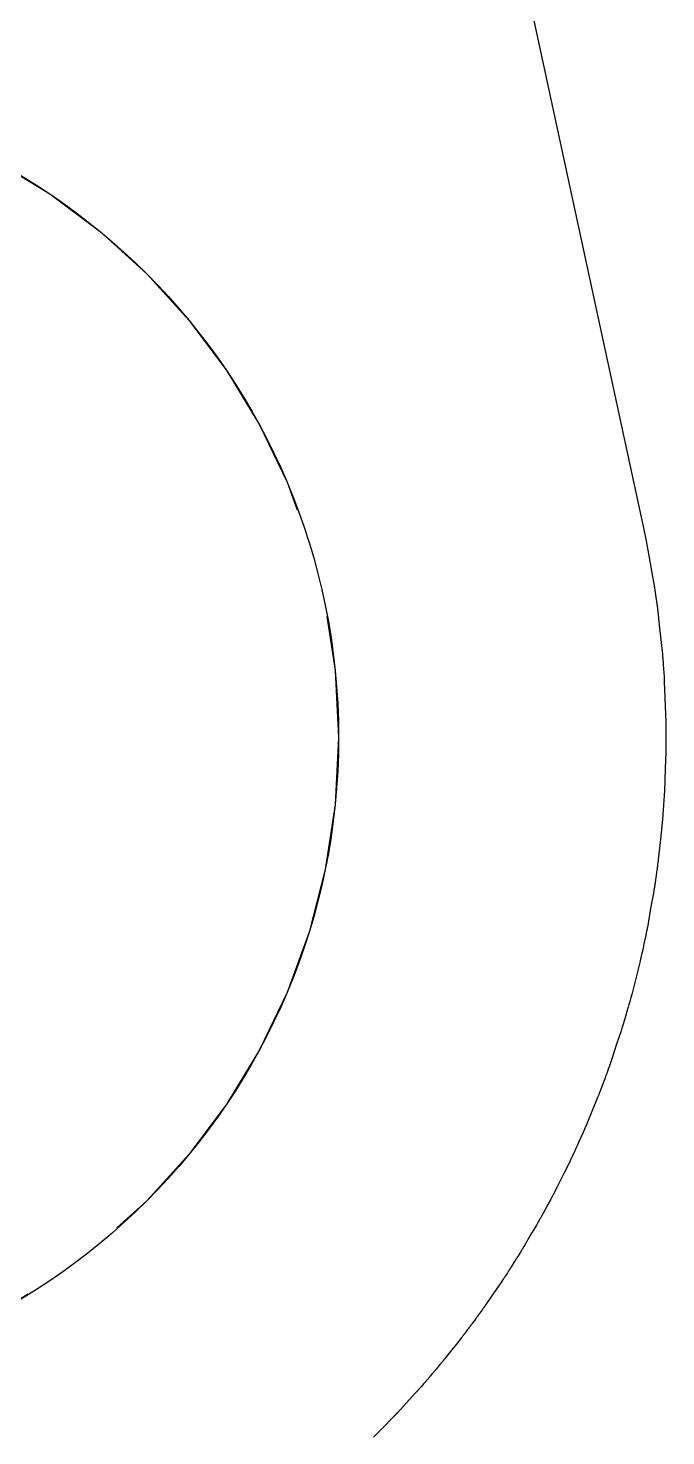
# Model space of a CAD drawing. Header units: millimetres. Extents: x -349 to 349, y -870 to 349.
# Drawn here: x 170.605 to 172.066, y -811.253 to -808.032 of the extents above; entities that cross this region are included whole.
import ezdxf

# ---------------------------------------------------------------- set-up
doc = ezdxf.new("R2010")
doc.units = ezdxf.units.MM
doc.linetypes.add('DASHED', pattern=[1.524, 1.27, -0.254])
doc.layers.add('LINK_F1_U3_CHANNEL_EXPANSION', color=3, linetype='Continuous')
doc.layers.add('LINK_F1_U3_HOLES', color=8, linetype='Continuous')

msp = doc.modelspace()

# ---------------------------------------------------------------- linework, layer by layer
at = {"layer": 'LINK_F1_U3_CHANNEL_EXPANSION'}
msp.add_lwpolyline([(165.0785, -777.0863), (172.0154, -809.1797), (172.0154, -809.1797), (172.0154, -809.1797), (172.0205, -809.2054), (172.0205, -809.2054), (172.039, -809.3085), (172.039, -809.3085), (172.039, -809.3085), (172.039, -809.3086), (172.039, -809.3086), (172.039, -809.3086), (172.039, -809.3086), (172.039, -809.3087), (172.039, -809.3087), (172.0391, -809.3088), (172.0391, -809.3088), (172.0391, -809.3089), (172.0391, -809.3089), (172.0391, -809.309), (172.0391, -809.309), (172.0391, -809.309), (172.0391, -809.309), (172.0391, -809.3091), (172.0391, -809.3092), (172.0391, -809.3092), (172.0391, -809.3092), (172.0391, -809.3093), (172.0391, -809.3093), (172.0392, -809.3095), (172.0392, -809.3095), (172.0392, -809.3096), (172.0392, -809.3096), (172.0392, -809.3096), (172.0392, -809.3097), (172.0392, -809.3097), (172.0392, -809.3097), (172.0393, -809.3103), (172.0393, -809.3105), (172.0393, -809.3105), (172.0393, -809.3105), (172.0393, -809.3105), (172.0393, -809.3105), (172.0393, -809.3106), (172.0393, -809.3106), (172.0393, -809.3106), (172.0393, -809.3106), (172.0393, -809.3107), (172.0394, -809.3107), (172.0394, -809.3108), (172.0394, -809.3108), (172.0394, -809.3109), (172.0394, -809.3109), (172.0394, -809.3109), (172.0394, -809.3109), (172.0394, -809.311), (172.0394, -809.311), (172.0394, -809.3111), (172.0394, -809.3111), (172.0394, -809.3112), (172.0394, -809.3113), (172.0394, -809.3114), (172.0395, -809.3114), (172.0395, -809.3114), (172.0395, -809.3115), (172.0396, -809.3123), (172.0396, -809.3125), (172.0412, -809.3237), (172.0465, -809.3604), (172.0465, -809.3604), (172.0465, -809.3604), (172.0465, -809.3604), (172.0465, -809.3605), (172.0465, -809.3605), (172.0465, -809.3605), (172.0465, -809.3606), (172.0465, -809.3606), (172.0465, -809.3607), (172.0465, -809.3608), (172.0465, -809.3609), (172.0466, -809.361), (172.0466, -809.361), (172.0466, -809.361), (172.0466, -809.361), (172.0466, -809.361), (172.0466, -809.3611), (172.0466, -809.3613), (172.0466, -809.3613), (172.0466, -809.3614), (172.0466, -809.3615), (172.0466, -809.3615), (172.0466, -809.3616), (172.0467, -809.3618), (172.0467, -809.3618), (172.0467, -809.3619), (172.0467, -809.3619), (172.0467, -809.362), (172.0467, -809.362), (172.0467, -809.362), (172.0468, -809.3625), (172.0468, -809.3632), (172.0468, -809.3632), (172.0468, -809.3632), (172.0468, -809.3632), (172.0468, -809.3632), (172.0469, -809.3633), (172.0469, -809.3633), (172.0469, -809.3633), (172.0469, -809.3634), (172.0469, -809.3634), (172.0469, -809.3635), (172.0469, -809.3635), (172.0469, -809.3636), (172.0469, -809.3637), (172.0469, -809.3637), (172.0469, -809.3637), (172.0469, -809.3637), (172.0469, -809.3638), (172.0469, -809.3638), (172.0469, -809.3639), (172.047, -809.364), (172.047, -809.3641), (172.047, -809.3642), (172.047, -809.3643), (172.047, -809.3644), (172.047, -809.3644), (172.047, -809.3645), (172.0471, -809.3651), (172.0472, -809.3659), (172.0506, -809.3984), (172.0578, -809.4645), (172.0578, -809.4645), (172.0578, -809.4645), (172.0578, -809.4646), (172.0578, -809.4647), (172.0578, -809.4647), (172.0578, -809.4648), (172.0578, -809.4649), (172.0578, -809.4649), (172.0578, -809.4651), (172.0578, -809.4652), (172.0579, -809.4654), (172.0579, -809.4655), (172.0579, -809.4655), (172.0579, -809.4655), (172.0579, -809.4656), (172.0579, -809.4656), (172.0579, -809.4659), (172.0579, -809.466), (172.0579, -809.4661), (172.0579, -809.4661), (172.0579, -809.4663), (172.0579, -809.4664), (172.058, -809.4667), (172.058, -809.4668), (172.058, -809.4669), (172.058, -809.4669), (172.058, -809.467), (172.058, -809.4671), (172.058, -809.4671), (172.058, -809.4672), (172.0581, -809.4685), (172.0581, -809.4689), (172.0581, -809.469), (172.0582, -809.469), (172.0582, -809.469), (172.0582, -809.469), (172.0582, -809.4691), (172.0582, -809.4692), (172.0582, -809.4692), (172.0582, -809.4692), (172.0582, -809.4694), (172.0582, -809.4694), (172.0582, -809.4696), (172.0582, -809.4697), (172.0582, -809.4698), (172.0582, -809.4698), (172.0582, -809.4698), (172.0582, -809.4698), (172.0582, -809.4699), (172.0582, -809.47), (172.0582, -809.4702), (172.0583, -809.4703), (172.0583, -809.4705), (172.0583, -809.4706), (172.0583, -809.4708), (172.0583, -809.4709), (172.0583, -809.471), (172.0583, -809.471), (172.0584, -809.4727), (172.0585, -809.4733), (172.0596, -809.4888), (172.0616, -809.5168), (172.0616, -809.5168), (172.0616, -809.5168), (172.0616, -809.5168), (172.0616, -809.5169), (172.0616, -809.517), (172.0616, -809.5171), (172.0616, -809.5171), (172.0616, -809.5172), (172.0616, -809.5174), (172.0617, -809.5176), (172.0617, -809.5177), (172.0617, -809.5179), (172.0617, -809.5179), (172.0617, -809.5179), (172.0617, -809.518), (172.0617, -809.518), (172.0617, -809.5182), (172.0617, -809.5185), (172.0617, -809.5186), (172.0617, -809.5187), (172.0617, -809.5188), (172.0617, -809.5189), (172.0618, -809.5191), (172.0618, -809.5194), (172.0618, -809.5195), (172.0618, -809.5196), (172.0618, -809.5196), (172.0618, -809.5198), (172.0618, -809.5198), (172.0618, -809.5199), (172.0618, -809.5207), (172.0619, -809.522), (172.0619, -809.522), (172.0619, -809.522), (172.0619, -809.5221), (172.0619, -809.5221), (172.0619, -809.5221), (172.0619, -809.5223), (172.0619, -809.5223), (172.0619, -809.5224), (172.0619, -809.5224), (172.062, -809.5225), (172.062, -809.5227), (172.062, -809.5229), (172.062, -809.5229), (172.062, -809.523), (172.062, -809.523), (172.062, -809.5231), (172.062, -809.5231), (172.062, -809.5232), (172.062, -809.5233), (172.062, -809.5236), (172.062, -809.5237), (172.062, -809.524), (172.062, -809.5241), (172.0621, -809.5243), (172.0621, -809.5244), (172.0621, -809.5245), (172.0621, -809.5255), (172.0622, -809.5271), (172.0634, -809.5645), (172.0656, -809.6214), (172.0656, -809.6215), (172.0656, -809.6215), (172.0656, -809.6216), (172.0656, -809.6217), (172.0656, -809.6218), (172.0656, -809.6219), (172.0656, -809.622), (172.0656, -809.6221), (172.0656, -809.6224), (172.0656, -809.6226), (172.0656, -809.6228), (172.0656, -809.6229), (172.0656, -809.623), (172.0656, -809.623), (172.0656, -809.6231), (172.0656, -809.6231), (172.0656, -809.6235), (172.0656, -809.6237), (172.0656, -809.6239), (172.0657, -809.624), (172.0657, -809.6242), (172.0657, -809.6243), (172.0657, -809.6248), (172.0657, -809.6249), (172.0657, -809.6251), (172.0657, -809.6251), (172.0657, -809.6253), (172.0657, -809.6254), (172.0657, -809.6255), (172.0657, -809.6256), (172.0657, -809.6275), (172.0657, -809.6283), (172.0657, -809.6283), (172.0657, -809.6284), (172.0657, -809.6284), (172.0657, -809.6284), (172.0657, -809.6286), (172.0657, -809.6287), (172.0657, -809.6287), (172.0657, -809.6288), (172.0657, -809.629), (172.0657, -809.629), (172.0657, -809.6293), (172.0657, -809.6294), (172.0657, -809.6296), (172.0657, -809.6296), (172.0657, -809.6297), (172.0657, -809.6297), (172.0657, -809.6298), (172.0657, -809.6299), (172.0657, -809.6302), (172.0657, -809.6304), (172.0657, -809.6307), (172.0657, -809.6309), (172.0657, -809.6312), (172.0657, -809.6314), (172.0657, -809.6315), (172.0657, -809.6315), (172.0657, -809.634), (172.0658, -809.635), (172.0657, -809.6504), (172.0658, -809.6738), (172.0658, -809.6738), (172.0658, -809.6738), (172.0658, -809.6739), (172.0658, -809.6741), (172.0658, -809.6742), (172.0658, -809.6743), (172.0658, -809.6744), (172.0658, -809.6745), (172.0658, -809.6747), (172.0658, -809.6751), (172.0658, -809.6752), (172.0658, -809.6755), (172.0658, -809.6755), (172.0658, -809.6756), (172.0658, -809.6756), (172.0658, -809.6757), (172.0658, -809.6759), (172.0658, -809.6763), (172.0658, -809.6765), (172.0658, -809.6767), (172.0658, -809.6768), (172.0658, -809.677), (172.0657, -809.6773), (172.0657, -809.6777), (172.0657, -809.6778), (172.0657, -809.6779), (172.0657, -809.6781), (172.0657, -809.6782), (172.0657, -809.6783), (172.0657, -809.6785), (172.0657, -809.6796), (172.0657, -809.6815), (172.0657, -809.6815), (172.0657, -809.6816), (172.0657, -809.6816), (172.0657, -809.6816), (172.0657, -809.6817), (172.0657, -809.6819), (172.0657, -809.6819), (172.0657, -809.682), (172.0657, -809.6821), (172.0657, -809.6823), (172.0657, -809.6825), (172.0657, -809.6828), (172.0657, -809.6828), (172.0657, -809.683), (172.0657, -809.683), (172.0657, -809.6831), (172.0657, -809.6831), (172.0657, -809.6833), (172.0657, -809.6835), (172.0657, -809.6838), (172.0657, -809.684), (172.0657, -809.6844), (172.0657, -809.6846), (172.0657, -809.6849), (172.0657, -809.685), (172.0657, -809.6851), (172.0656, -809.6865), (172.0656, -809.689), (172.0641, -809.727), (172.0625, -809.7785), (172.0625, -809.7785), (172.0625, -809.7786), (172.0625, -809.7788), (172.0625, -809.7789), (172.0624, -809.779), (172.0624, -809.7791), (172.0624, -809.7793), (172.0624, -809.7794), (172.0624, -809.7798), (172.0624, -809.78), (172.0624, -809.7804), (172.0624, -809.7805), (172.0624, -809.7806), (172.0624, -809.7806), (172.0624, -809.7807), (172.0624, -809.7808), (172.0623, -809.7813), (172.0623, -809.7816), (172.0623, -809.7818), (172.0623, -809.782), (172.0623, -809.7823), (172.0623, -809.7824), (172.0622, -809.783), (172.0622, -809.7833), (172.0622, -809.7834), (172.0622, -809.7835), (172.0622, -809.7838), (172.0622, -809.7839), (172.0622, -809.7841), (172.0622, -809.7841), (172.062, -809.7867), (172.0619, -809.7878), (172.0619, -809.7879), (172.0619, -809.7879), (172.0619, -809.7879), (172.0619, -809.7879), (172.0619, -809.7882), (172.0619, -809.7883), (172.0619, -809.7884), (172.0619, -809.7884), (172.0619, -809.7887), (172.0619, -809.7888), (172.0619, -809.7892), (172.0618, -809.7893), (172.0618, -809.7895), (172.0618, -809.7896), (172.0618, -809.7897), (172.0618, -809.7897), (172.0618, -809.7899), (172.0618, -809.79), (172.0618, -809.7904), (172.0618, -809.7906), (172.0617, -809.7911), (172.0617, -809.7913), (172.0617, -809.7918), (172.0617, -809.792), (172.0617, -809.7921), (172.0617, -809.7922), (172.0614, -809.7955), (172.0614, -809.7969), (172.0603, -809.8109), (172.059, -809.8308), (172.059, -809.8308), (172.059, -809.8308), (172.059, -809.8309), (172.059, -809.8311), (172.059, -809.8312), (172.0589, -809.8314), (172.0589, -809.8315), (172.0589, -809.8317), (172.0589, -809.832), (172.0589, -809.8324), (172.0588, -809.8326), (172.0588, -809.833), (172.0588, -809.833), (172.0588, -809.8331), (172.0588, -809.8331), (172.0588, -809.8332), (172.0588, -809.8335), (172.0587, -809.8341), (172.0587, -809.8343), (172.0587, -809.8345), (172.0587, -809.8347), (172.0587, -809.835), (172.0586, -809.8353), (172.0586, -809.8359), (172.0586, -809.836), (172.0586, -809.8362), (172.0585, -809.8363), (172.0585, -809.8366), (172.0585, -809.8367), (172.0585, -809.8369), (172.0584, -809.8383), (172.0582, -809.8408), (172.0582, -809.8409), (172.0582, -809.841), (172.0582, -809.841), (172.0582, -809.841), (172.0581, -809.8412), (172.0581, -809.8414), (172.0581, -809.8415), (172.0581, -809.8416), (172.0581, -809.8417), (172.0581, -809.8419), (172.0581, -809.8421), (172.058, -809.8425), (172.058, -809.8426), (172.058, -809.8428), (172.058, -809.8429), (172.058, -809.8429), (172.058, -809.843), (172.058, -809.8432), (172.0579, -809.8434), (172.0579, -809.8439), (172.0579, -809.8442), (172.0579, -809.8446), (172.0578, -809.8449), (172.0578, -809.8454), (172.0578, -809.8455), (172.0578, -809.8456), (172.0576, -809.8474), (172.0573, -809.8507), (172.0532, -809.8878), (172.0484, -809.935), (172.0484, -809.935), (172.0484, -809.935), (172.0483, -809.9353), (172.0483, -809.9354), (172.0483, -809.9356), (172.0483, -809.9357), (172.0483, -809.936), (172.0482, -809.9361), (172.0482, -809.9366), (172.0481, -809.9369), (172.0481, -809.9373), (172.0481, -809.9375), (172.0481, -809.9376), (172.048, -809.9377), (172.048, -809.9378), (172.048, -809.9378), (172.0479, -809.9385), (172.0479, -809.9388), (172.0478, -809.9392), (172.0478, -809.9393), (172.0478, -809.9397), (172.0478, -809.9399), (172.0477, -809.9406), (172.0476, -809.941), (172.0476, -809.9412), (172.0476, -809.9413), (172.0475, -809.9416), (172.0475, -809.9417), (172.0475, -809.9419), (172.0475, -809.942), (172.047, -809.9452), (172.0469, -809.9466), (172.0469, -809.9467), (172.0469, -809.9467), (172.0469, -809.9468), (172.0469, -809.9468), (172.0468, -809.9471), (172.0468, -809.9473), (172.0468, -809.9474), (172.0468, -809.9474), (172.0467, -809.9477), (172.0467, -809.9479), (172.0467, -809.9483), (172.0466, -809.9486), (172.0466, -809.9488), (172.0466, -809.9489), (172.0466, -809.949), (172.0466, -809.949), (172.0465, -809.9492), (172.0465, -809.9493), (172.0464, -809.9499), (172.0464, -809.9501), (172.0463, -809.9507), (172.0463, -809.951), (172.0462, -809.9516), (172.0462, -809.9518), (172.0462, -809.952), (172.0462, -809.9521), (172.0456, -809.9563), (172.0454, -809.958), (172.0435, -809.9702), (172.0413, -809.9869), (172.0413, -809.9869), (172.0413, -809.9869), (172.0412, -809.9871), (172.0412, -809.9873), (172.0412, -809.9875), (172.0411, -809.9877), (172.0411, -809.9878), (172.0411, -809.988), (172.041, -809.9884), (172.041, -809.9889), (172.0409, -809.9892), (172.0409, -809.9896), (172.0408, -809.9896), (172.0408, -809.9897), (172.0408, -809.9898), (172.0408, -809.9899), (172.0407, -809.9903), (172.0406, -809.991), (172.0406, -809.9912), (172.0406, -809.9915), (172.0405, -809.9917), (172.0405, -809.9921), (172.0404, -809.9925), (172.0403, -809.9932), (172.0403, -809.9934), (172.0402, -809.9936), (172.0402, -809.9937), (172.0402, -809.994), (172.0402, -809.9942), (172.0401, -809.9944), (172.0398, -809.9961), (172.0394, -809.9993), (172.0394, -809.9993), (172.0393, -809.9994), (172.0393, -809.9994), (172.0393, -809.9995), (172.0393, -809.9996), (172.0393, -810), (172.0393, -810), (172.0392, -810.0001), (172.0392, -810.0003), (172.0392, -810.0006), (172.0391, -810.0009), (172.039, -810.0013), (172.039, -810.0015), (172.039, -810.0017), (172.039, -810.0018), (172.039, -810.0018), (172.0389, -810.0019), (172.0389, -810.0022), (172.0389, -810.0025), (172.0388, -810.003), (172.0387, -810.0033), (172.0386, -810.0039), (172.0386, -810.0042), (172.0385, -810.0048), (172.0385, -810.0049), (172.0385, -810.0051), (172.0381, -810.0073), (172.0374, -810.0114), (172.0309, -810.0468), (172.0234, -810.0902), (172.0234, -810.0902), (172.0234, -810.0902), (172.0233, -810.0905), (172.0233, -810.0906), (172.0232, -810.0909), (172.0232, -810.091), (172.0232, -810.0913), (172.0231, -810.0914), (172.023, -810.0921), (172.0229, -810.0924), (172.0228, -810.0929), (172.0228, -810.0931), (172.0228, -810.0932), (172.0228, -810.0933), (172.0227, -810.0934), (172.0227, -810.0935), (172.0226, -810.0943), (172.0225, -810.0947), (172.0224, -810.0951), (172.0224, -810.0953), (172.0223, -810.0957), (172.0222, -810.0959), (172.0221, -810.0968), (172.022, -810.0972), (172.0219, -810.0975), (172.0219, -810.0976), (172.0218, -810.098), (172.0218, -810.0981), (172.0217, -810.0984), (172.0217, -810.0985), (172.0209, -810.1023), (172.0206, -810.104), (172.0206, -810.1041), (172.0206, -810.1041), (172.0206, -810.1042), (172.0206, -810.1042), (172.0205, -810.1046), (172.0205, -810.1047), (172.0204, -810.1049), (172.0204, -810.105), (172.0203, -810.1053), (172.0203, -810.1055), (172.0202, -810.106), (172.0201, -810.1063), (172.0201, -810.1066), (172.0201, -810.1067), (172.02, -810.1068), (172.02, -810.1068), (172.02, -810.1071), (172.02, -810.1072), (172.0198, -810.1079), (172.0198, -810.1082), (172.0196, -810.1089), (172.0195, -810.1092), (172.0194, -810.1099), (172.0193, -810.1102), (172.0193, -810.1104), (172.0193, -810.1105), (172.0182, -810.1155), (172.0178, -810.1176), (172.0155, -810.1277), (172.0127, -810.1414), (172.0127, -810.1414), (172.0127, -810.1415), (172.0126, -810.1416), (172.0126, -810.1419), (172.0125, -810.1421), (172.0125, -810.1423), (172.0124, -810.1425), (172.0124, -810.1427), (172.0123, -810.1431), (172.0121, -810.1438), (172.0121, -810.144), (172.012, -810.1445), (172.012, -810.1446), (172.0119, -810.1447), (172.0119, -810.1448), (172.0119, -810.145), (172.0118, -810.1454), (172.0116, -810.1462), (172.0115, -810.1464), (172.0115, -810.1468), (172.0114, -810.1471), (172.0113, -810.1475), (172.0112, -810.148), (172.011, -810.1489), (172.011, -810.149), (172.0109, -810.1493), (172.0109, -810.1495), (172.0108, -810.1498), (172.0107, -810.15), (172.0107, -810.1502), (172.0102, -810.1522), (172.0094, -810.156), (172.0094, -810.156), (172.0093, -810.1561), (172.0093, -810.1562), (172.0093, -810.1562), (172.0093, -810.1564), (172.0092, -810.1568), (172.0092, -810.1569), (172.0091, -810.157), (172.0091, -810.1572), (172.009, -810.1575), (172.009, -810.1578), (172.0088, -810.1584), (172.0088, -810.1586), (172.0087, -810.1588), (172.0087, -810.1589), (172.0087, -810.159), (172.0087, -810.1591), (172.0086, -810.1594), (172.0085, -810.1597), (172.0084, -810.1604), (172.0083, -810.1608), (172.0081, -810.1614), (172.008, -810.1618), (172.0079, -810.1625), (172.0078, -810.1626), (172.0078, -810.1629), (172.0072, -810.1654), (172.0061, -810.1703), (171.9974, -810.2035), (171.9876, -810.2432), (171.9876, -810.2432), (171.9876, -810.2432), (171.9875, -810.2435), (171.9875, -810.2437), (171.9874, -810.244), (171.9874, -810.2441), (171.9873, -810.2444), (171.9872, -810.2446), (171.987, -810.2454), (171.9869, -810.2457), (171.9868, -810.2463), (171.9867, -810.2466), (171.9867, -810.2467), (171.9867, -810.2468), (171.9866, -810.2469), (171.9866, -810.247), (171.9863, -810.248), (171.9862, -810.2484), (171.9861, -810.2489), (171.986, -810.2491), (171.9859, -810.2496), (171.9858, -810.2498), (171.9855, -810.2508), (171.9854, -810.2513), (171.9853, -810.2516), (171.9853, -810.2517), (171.9852, -810.2522), (171.9851, -810.2523), (171.985, -810.2526), (171.985, -810.2528), (171.9837, -810.2572), (171.9833, -810.2591), (171.9832, -810.2592), (171.9832, -810.2593), (171.9832, -810.2593), (171.9832, -810.2594), (171.9831, -810.2598), (171.983, -810.26), (171.983, -810.2601), (171.9829, -810.2602), (171.9828, -810.2606), (171.9828, -810.2608), (171.9826, -810.2614), (171.9825, -810.2617), (171.9824, -810.2621), (171.9824, -810.2622), (171.9823, -810.2623), (171.9823, -810.2624), (171.9822, -810.2627), (171.9822, -810.2628), (171.982, -810.2636), (171.9819, -810.2639), (171.9817, -810.2647), (171.9816, -810.2651), (171.9813, -810.2659), (171.9812, -810.2663), (171.9812, -810.2665), (171.9811, -810.2666), (171.9794, -810.2723), (171.9788, -810.2747), (171.9764, -810.2827), (171.9734, -810.2936), (171.9734, -810.2936), (171.9733, -810.2936), (171.9733, -810.2938), (171.9732, -810.2941), (171.9731, -810.2943), (171.9731, -810.2946), (171.973, -810.2947), (171.9729, -810.2951), (171.9728, -810.2955), (171.9726, -810.2962), (171.9725, -810.2965), (171.9723, -810.2971), (171.9723, -810.2972), (171.9722, -810.2973), (171.9722, -810.2974), (171.9722, -810.2976), (171.972, -810.2981), (171.9717, -810.299), (171.9717, -810.2993), (171.9715, -810.2997), (171.9714, -810.3), (171.9713, -810.3005), (171.9711, -810.301), (171.9708, -810.302), (171.9708, -810.3022), (171.9707, -810.3025), (171.9706, -810.3027), (171.9705, -810.3031), (171.9704, -810.3033), (171.9704, -810.3036), (171.9696, -810.3058), (171.9684, -810.3101), (171.9684, -810.3102), (171.9683, -810.3103), (171.9683, -810.3104), (171.9683, -810.3104), (171.9682, -810.3106), (171.9681, -810.3111), (171.9681, -810.3112), (171.968, -810.3113), (171.9679, -810.3115), (171.9678, -810.3119), (171.9677, -810.3123), (171.9675, -810.3129), (171.9675, -810.3131), (171.9674, -810.3134), (171.9673, -810.3135), (171.9673, -810.3136), (171.9673, -810.3137), (171.9672, -810.314), (171.967, -810.3144), (171.9668, -810.3152), (171.9667, -810.3156), (171.9665, -810.3164), (171.9663, -810.3168), (171.9661, -810.3176), (171.966, -810.3178), (171.966, -810.318), (171.965, -810.3208), (171.9633, -810.3264), (171.9529, -810.3572), (171.9413, -810.3933), (171.9413, -810.3933), (171.9413, -810.3933), (171.9411, -810.3937), (171.9411, -810.3939), (171.941, -810.3942), (171.9409, -810.3944), (171.9408, -810.3947), (171.9407, -810.3949), (171.9404, -810.3958), (171.9403, -810.3962), (171.9401, -810.3968), (171.94, -810.3971), (171.9399, -810.3973), (171.9399, -810.3974), (171.9398, -810.3975), (171.9398, -810.3976), (171.9394, -810.3987), (171.9392, -810.3992), (171.9391, -810.3997), (171.939, -810.3999), (171.9388, -810.4005), (171.9387, -810.4008), (171.9383, -810.4019), (171.9381, -810.4024), (171.938, -810.4028), (171.9379, -810.4029), (171.9378, -810.4034), (171.9377, -810.4036), (171.9376, -810.4039), (171.9375, -810.4041), (171.9357, -810.409), (171.935, -810.4111), (171.9349, -810.4113), (171.9349, -810.4114), (171.9349, -810.4114), (171.9349, -810.4115), (171.9347, -810.4119), (171.9346, -810.4121), (171.9346, -810.4123), (171.9345, -810.4124), (171.9344, -810.4129), (171.9343, -810.4131), (171.934, -810.4138), (171.9339, -810.4141), (171.9338, -810.4145), (171.9337, -810.4147), (171.9337, -810.4148), (171.9337, -810.4149), (171.9336, -810.4152), (171.9335, -810.4153), (171.9332, -810.4162), (171.933, -810.4166), (171.9327, -810.4175), (171.9326, -810.4179), (171.9322, -810.4188), (171.9321, -810.4192), (171.932, -810.4195), (171.932, -810.4196), (171.9296, -810.426), (171.9286, -810.4287), (171.9265, -810.4344), (171.9235, -810.4426), (171.9235, -810.4426), (171.9235, -810.4426), (171.9234, -810.4428), (171.9233, -810.4432), (171.9232, -810.4434), (171.9231, -810.4437), (171.923, -810.4439), (171.9229, -810.4442), (171.9227, -810.4447), (171.9224, -810.4456), (171.9223, -810.4459), (171.922, -810.4465), (171.922, -810.4466), (171.922, -810.4468), (171.9219, -810.4469), (171.9218, -810.447), (171.9216, -810.4476), (171.9212, -810.4486), (171.9211, -810.4489), (171.921, -810.4494), (171.9208, -810.4497), (171.9206, -810.4503), (171.9204, -810.4509), (171.92, -810.452), (171.9199, -810.4522), (171.9198, -810.4525), (171.9197, -810.4528), (171.9195, -810.4532), (171.9194, -810.4534), (171.9193, -810.4537), (171.9183, -810.4561), (171.9165, -810.461), (171.9165, -810.4611), (171.9164, -810.4612), (171.9164, -810.4613), (171.9164, -810.4613), (171.9163, -810.4616), (171.9161, -810.462), (171.9161, -810.4621), (171.916, -810.4623), (171.9159, -810.4626), (171.9158, -810.463), (171.9156, -810.4634), (171.9153, -810.4641), (171.9153, -810.4643), (171.9151, -810.4647), (171.9151, -810.4647), (171.9151, -810.4649), (171.915, -810.465), (171.9149, -810.4653), (171.9147, -810.4658), (171.9144, -810.4666), (171.9142, -810.4671), (171.9138, -810.468), (171.9137, -810.4684), (171.9133, -810.4693), (171.9133, -810.4695), (171.9131, -810.4698), (171.9119, -810.4728), (171.9095, -810.4791), (171.8976, -810.5072), (171.8846, -810.5398), (171.8846, -810.5399), (171.8846, -810.5399), (171.8844, -810.5403), (171.8843, -810.5405), (171.8841, -810.5408), (171.8841, -810.541), (171.8839, -810.5414), (171.8838, -810.5416), (171.8834, -810.5426), (171.8832, -810.543), (171.8829, -810.5437), (171.8828, -810.544), (171.8827, -810.5442), (171.8827, -810.5443), (171.8826, -810.5445), (171.8825, -810.5446), (171.882, -810.5457), (171.8818, -810.5463), (171.8816, -810.5468), (171.8815, -810.5471), (171.8812, -810.5477), (171.881, -810.548), (171.8805, -810.5493), (171.8803, -810.5499), (171.8801, -810.5502), (171.88, -810.5504), (171.8798, -810.5509), (171.8797, -810.5511), (171.8795, -810.5515), (171.8795, -810.5517), (171.877, -810.5571), (171.8761, -810.5594), (171.876, -810.5596), (171.876, -810.5596), (171.876, -810.5597), (171.8759, -810.5597), (171.8757, -810.5603), (171.8756, -810.5605), (171.8755, -810.5607), (171.8755, -810.5608), (171.8753, -810.5613), (171.8752, -810.5615), (171.8748, -810.5623), (171.8746, -810.5627), (171.8745, -810.5631), (171.8744, -810.5633), (171.8743, -810.5634), (171.8743, -810.5635), (171.8741, -810.5638), (171.8741, -810.564), (171.8736, -810.5649), (171.8735, -810.5654), (171.873, -810.5663), (171.8728, -810.5668), (171.8724, -810.5678), (171.8722, -810.5682), (171.872, -810.5685), (171.872, -810.5687), (171.8688, -810.5757), (171.8675, -810.5786), (171.8659, -810.5822), (171.8634, -810.5877), (171.8634, -810.5878), (171.8634, -810.5878), (171.8633, -810.588), (171.8631, -810.5884), (171.863, -810.5886), (171.8629, -810.589), (171.8628, -810.5892), (171.8626, -810.5896), (171.8624, -810.5901), (171.8619, -810.591), (171.8618, -810.5914), (171.8614, -810.5921), (171.8614, -810.5922), (171.8613, -810.5923), (171.8613, -810.5924), (171.8612, -810.5926), (171.8609, -810.5932), (171.8604, -810.5944), (171.8602, -810.5947), (171.86, -810.5952), (171.8598, -810.5955), (171.8596, -810.5962), (171.8592, -810.5968), (171.8587, -810.598), (171.8586, -810.5982), (171.8584, -810.5986), (171.8583, -810.5988), (171.8581, -810.5994), (171.858, -810.5995), (171.8578, -810.5999), (171.8566, -810.6025), (171.8541, -810.6078), (171.8541, -810.6079), (171.854, -810.6081), (171.854, -810.6081), (171.854, -810.6082), (171.8538, -810.6085), (171.8536, -810.609), (171.8536, -810.6091), (171.8535, -810.6093), (171.8533, -810.6095), (171.8531, -810.61), (171.8529, -810.6104), (171.8526, -810.6112), (171.8524, -810.6114), (171.8523, -810.6118), (171.8522, -810.6119), (171.8522, -810.612), (171.8521, -810.6122), (171.8519, -810.6126), (171.8517, -810.613), (171.8513, -810.614), (171.851, -810.6145), (171.8506, -810.6154), (171.8503, -810.6159), (171.8499, -810.6169), (171.8498, -810.6171), (171.8496, -810.6174), (171.848, -810.6206), (171.8448, -810.6276), (171.8319, -810.6529), (171.8178, -810.682), (171.8178, -810.6821), (171.8178, -810.6821), (171.8175, -810.6825), (171.8174, -810.6828), (171.8172, -810.6831), (171.8171, -810.6833), (171.8169, -810.6838), (171.8168, -810.684), (171.8163, -810.685), (171.816, -810.6855), (171.8156, -810.6862), (171.8154, -810.6866), (171.8153, -810.6868), (171.8153, -810.6868), (171.8152, -810.6871), (171.8151, -810.6872), (171.8145, -810.6884), (171.8142, -810.689), (171.8139, -810.6896), (171.8137, -810.6899), (171.8134, -810.6906), (171.8132, -810.6909), (171.8125, -810.6922), (171.8122, -810.6928), (171.812, -810.6932), (171.8119, -810.6934), (171.8116, -810.694), (171.8115, -810.6942), (171.8113, -810.6946), (171.8112, -810.6948), (171.8081, -810.7006), (171.8068, -810.7031), (171.8067, -810.7033), (171.8067, -810.7034), (171.8066, -810.7034), (171.8066, -810.7035), (171.8063, -810.704), (171.8062, -810.7043), (171.8061, -810.7045), (171.806, -810.7046), (171.8057, -810.7051), (171.8056, -810.7054), (171.8052, -810.7062), (171.8049, -810.7066), (171.8047, -810.7071), (171.8046, -810.7073), (171.8045, -810.7074), (171.8045, -810.7075), (171.8043, -810.7079), (171.8042, -810.708), (171.8037, -810.7091), (171.8034, -810.7095), (171.8029, -810.7106), (171.8026, -810.7111), (171.802, -810.7121), (171.8018, -810.7126), (171.8016, -810.7129), (171.8015, -810.7131), (171.7978, -810.7198), (171.7969, -810.7216), (171.7958, -810.7238), (171.795, -810.7252), (171.7933, -810.7284), (171.7933, -810.7284), (171.7933, -810.7284), (171.7932, -810.7286), (171.7929, -810.7291), (171.7928, -810.7293), (171.7926, -810.7297), (171.7925, -810.7299), (171.7923, -810.7303), (171.792, -810.7308), (171.7914, -810.7319), (171.7912, -810.7322), (171.7908, -810.733), (171.7907, -810.7331), (171.7907, -810.7333), (171.7906, -810.7334), (171.7905, -810.7336), (171.7901, -810.7342), (171.7895, -810.7355), (171.7893, -810.7358), (171.789, -810.7364), (171.7888, -810.7367), (171.7884, -810.7374), (171.788, -810.7381), (171.7873, -810.7394), (171.7872, -810.7396), (171.787, -810.74), (171.7868, -810.7403), (171.7865, -810.7408), (171.7864, -810.741), (171.7862, -810.7414), (171.7846, -810.7441), (171.7815, -810.7499), (171.7814, -810.75), (171.7813, -810.7501), (171.7813, -810.7502), (171.7813, -810.7503), (171.7811, -810.7505), (171.7808, -810.7511), (171.7807, -810.7512), (171.7806, -810.7514), (171.7805, -810.7517), (171.7802, -810.7522), (171.7799, -810.7526), (171.7795, -810.7535), (171.7793, -810.7537), (171.7791, -810.7541), (171.7791, -810.7542), (171.779, -810.7544), (171.7789, -810.7545), (171.7787, -810.7549), (171.7784, -810.7554), (171.7778, -810.7564), (171.7775, -810.757), (171.7769, -810.758), (171.7766, -810.7585), (171.776, -810.7596), (171.7759, -810.7598), (171.7758, -810.7601), (171.7737, -810.7635), (171.7696, -810.771), (171.756, -810.7935), (171.7412, -810.8193), (171.7412, -810.8193), (171.7412, -810.8193), (171.7409, -810.8198), (171.7408, -810.82), (171.7405, -810.8204), (171.7404, -810.8206), (171.7401, -810.8211), (171.74, -810.8213), (171.7393, -810.8224), (171.739, -810.8229), (171.7385, -810.8237), (171.7383, -810.8241), (171.7382, -810.8242), (171.7381, -810.8243), (171.738, -810.8246), (171.7379, -810.8247), (171.7371, -810.826), (171.7367, -810.8266), (171.7363, -810.8272), (171.7362, -810.8275), (171.7357, -810.8283), (171.7355, -810.8286), (171.7346, -810.83), (171.7342, -810.8307), (171.734, -810.8311), (171.7339, -810.8313), (171.7335, -810.8319), (171.7333, -810.8321), (171.7331, -810.8326), (171.733, -810.8328), (171.7291, -810.8389), (171.7275, -810.8416), (171.7274, -810.8417), (171.7274, -810.8418), (171.7273, -810.8419), (171.7273, -810.842), (171.7269, -810.8425), (171.7268, -810.8428), (171.7266, -810.843), (171.7265, -810.8432), (171.7262, -810.8437), (171.726, -810.844), (171.7255, -810.8449), (171.7252, -810.8453), (171.7249, -810.8458), (171.7248, -810.846), (171.7247, -810.8461), (171.7246, -810.8462), (171.7244, -810.8466), (171.7243, -810.8468), (171.7236, -810.8478), (171.7233, -810.8483), (171.7226, -810.8494), (171.7223, -810.85), (171.7216, -810.8511), (171.7213, -810.8516), (171.721, -810.852), (171.7209, -810.8521), (171.7177, -810.8571), (171.7136, -810.8638), (171.7136, -810.8638), (171.7136, -810.8638), (171.7134, -810.864), (171.7131, -810.8645), (171.713, -810.8647), (171.7127, -810.8651), (171.7126, -810.8654), (171.7123, -810.8658), (171.7119, -810.8664), (171.7112, -810.8674), (171.711, -810.8678), (171.7105, -810.8686), (171.7104, -810.8687), (171.7103, -810.8689), (171.7102, -810.869), (171.7101, -810.8693), (171.7096, -810.8699), (171.7088, -810.8712), (171.7086, -810.8715), (171.7082, -810.8722), (171.7079, -810.8725), (171.7075, -810.8733), (171.707, -810.874), (171.7061, -810.8754), (171.706, -810.8756), (171.7057, -810.876), (171.7055, -810.8763), (171.7052, -810.8769), (171.705, -810.8771), (171.7048, -810.8775), (171.7028, -810.8803), (171.699, -810.8864), (171.6989, -810.8865), (171.6988, -810.8867), (171.6987, -810.8867), (171.6987, -810.8868), (171.6985, -810.8871), (171.6981, -810.8877), (171.698, -810.8878), (171.6979, -810.888), (171.6977, -810.8883), (171.6974, -810.8888), (171.697, -810.8893), (171.6965, -810.8902), (171.6963, -810.8904), (171.696, -810.8909), (171.696, -810.891), (171.6959, -810.8911), (171.6957, -810.8913), (171.6955, -810.8917), (171.6951, -810.8922), (171.6944, -810.8933), (171.694, -810.8938), (171.6933, -810.8949), (171.693, -810.8955), (171.6922, -810.8966), (171.6921, -810.8968), (171.6919, -810.8971), (171.6894, -810.9007), (171.6843, -810.9086), (171.6704, -810.9283), (171.6553, -810.9508), (171.6552, -810.9508), (171.6552, -810.9508), (171.6549, -810.9513), (171.6547, -810.9516), (171.6544, -810.952), (171.6543, -810.9522), (171.6539, -810.9527), (171.6538, -810.9529), (171.6529, -810.954), (171.6526, -810.9546), (171.652, -810.9554), (171.6517, -810.9558), (171.6516, -810.956), (171.6515, -810.9561), (171.6513, -810.9563), (171.6513, -810.9564), (171.6503, -810.9578), (171.6498, -810.9585), (171.6493, -810.9591), (171.6491, -810.9594), (171.6486, -810.9602), (171.6483, -810.9606), (171.6473, -810.962), (171.6468, -810.9627), (171.6465, -810.9631), (171.6463, -810.9633), (171.6459, -810.9639), (171.6457, -810.9642), (171.6454, -810.9647), (171.6452, -810.9649), (171.6405, -810.9713), (171.6386, -810.974), (171.6385, -810.9742), (171.6384, -810.9743), (171.6384, -810.9744), (171.6383, -810.9744), (171.6379, -810.975), (171.6377, -810.9753), (171.6375, -810.9756), (171.6374, -810.9757), (171.637, -810.9763), (171.6368, -810.9765), (171.6361, -810.9775), (171.6358, -810.9779), (171.6355, -810.9784), (171.6353, -810.9786), (171.6352, -810.9788), (171.6351, -810.9789), (171.6348, -810.9793), (171.6347, -810.9795), (171.6339, -810.9806), (171.6335, -810.9811), (171.6327, -810.9822), (171.6323, -810.9828), (171.6314, -810.9839), (171.631, -810.9845), (171.6307, -810.9849), (171.6306, -810.985), (171.628, -810.9885), (171.6246, -810.9933), (171.6246, -810.9933), (171.6246, -810.9933), (171.6244, -810.9935), (171.624, -810.9941), (171.6238, -810.9943), (171.6235, -810.9947), (171.6233, -810.9949), (171.623, -810.9954), (171.6226, -810.9959), (171.6218, -810.9971), (171.6214, -810.9975), (171.6208, -810.9983), (171.6208, -810.9984), (171.6206, -810.9986), (171.6205, -810.9987), (171.6203, -810.999), (171.6198, -810.9996), (171.6188, -811.001), (171.6186, -811.0013), (171.6181, -811.002), (171.6178, -811.0024), (171.6172, -811.0031), (171.6167, -811.0039), (171.6156, -811.0053), (171.6154, -811.0055), (171.6151, -811.0059), (171.6149, -811.0062), (171.6144, -811.0068), (171.6143, -811.0071), (171.614, -811.0075), (171.6117, -811.0104), (171.607, -811.0167), (171.6069, -811.0168), (171.6067, -811.017), (171.6067, -811.0171), (171.6066, -811.0172), (171.6064, -811.0175), (171.6059, -811.0181), (171.6058, -811.0182), (171.6057, -811.0184), (171.6054, -811.0187), (171.605, -811.0193), (171.6047, -811.0197), (171.6039, -811.0207), (171.6038, -811.0209), (171.6034, -811.0214), (171.6033, -811.0215), (171.6032, -811.0216), (171.6031, -811.0218), (171.6028, -811.0222), (171.6023, -811.0228), (171.6015, -811.0239), (171.601, -811.0244), (171.6002, -811.0256), (171.5997, -811.0262), (171.5989, -811.0273), (171.5987, -811.0275), (171.5984, -811.0279), (171.5955, -811.0315), (171.5893, -811.0397), (171.5754, -811.0566), (171.5603, -811.076), (171.5603, -811.076), (171.5603, -811.076), (171.5599, -811.0766), (171.5597, -811.0768), (171.5593, -811.0772), (171.5591, -811.0774), (171.5587, -811.0779), (171.5586, -811.0782), (171.5576, -811.0793), (171.5572, -811.0799), (171.5564, -811.0807), (171.5561, -811.0811), (171.5559, -811.0813), (171.5559, -811.0814), (171.5557, -811.0817), (171.5556, -811.0818), (171.5544, -811.0832), (171.5539, -811.0839), (171.5533, -811.0846), (171.553, -811.0849), (171.5524, -811.0857), (171.5521, -811.086), (171.5508, -811.0875), (171.5503, -811.0882), (171.5499, -811.0887), (171.5497, -811.0889), (171.5492, -811.0895), (171.549, -811.0898), (171.5486, -811.0903), (171.5484, -811.0905), (171.5428, -811.0971), (171.5406, -811.0999), (171.5404, -811.1001), (171.5403, -811.1002), (171.5403, -811.1003), (171.5402, -811.1003), (171.5397, -811.1009), (171.5395, -811.1012), (171.5392, -811.1015), (171.5391, -811.1016), (171.5387, -811.1022), (171.5384, -811.1024), (171.5376, -811.1034), (171.5372, -811.1039), (171.5368, -811.1044), (171.5366, -811.1046), (171.5365, -811.1048), (171.5364, -811.1048), (171.5361, -811.1052), (171.5359, -811.1055), (171.5349, -811.1066), (171.5345, -811.1071), (171.5335, -811.1083), (171.533, -811.1088), (171.532, -811.11), (171.5315, -811.1106), (171.5312, -811.111), (171.5311, -811.1112), (171.5294, -811.1131), (171.5268, -811.1162), (171.5268, -811.1162), (171.5267, -811.1163), (171.5265, -811.1165), (171.5261, -811.117), (171.5259, -811.1172), (171.5255, -811.1177), (171.5253, -811.1179), (171.5249, -811.1184), (171.5244, -811.119), (171.5234, -811.1201), (171.523, -811.1205), (171.5223, -811.1214), (171.5222, -811.1215), (171.5221, -811.1217), (171.522, -811.1218), (171.5218, -811.1221), (171.5211, -811.1228), (171.52, -811.1242), (171.5197, -811.1245), (171.5191, -811.1252), (171.5187, -811.1255), (171.5181, -811.1263), (171.5174, -811.1271), (171.5162, -811.1285), (171.516, -811.1288), (171.5156, -811.1292), (171.5153, -811.1295), (171.5148, -811.1301), (171.5146, -811.1303), (171.5142, -811.1308), (171.5116, -811.1337), (171.5059, -811.1402), (171.5059, -811.1403), (171.5057, -811.1405), (171.5056, -811.1406), (171.5056, -811.1407), (171.5053, -811.141), (171.5048, -811.1416), (171.5046, -811.1417), (171.5044, -811.142), (171.5042, -811.1422), (171.5037, -811.1428), (171.5032, -811.1433), (171.5024, -811.1443), (171.5022, -811.1445), (171.5018, -811.145), (171.5017, -811.1451), (171.5016, -811.1452), (171.5014, -811.1454), (171.501, -811.1458), (171.5005, -811.1464), (171.4995, -811.1475), (171.499, -811.1481), (171.498, -811.1493), (171.4974, -811.1498), (171.4964, -811.151), (171.4962, -811.1512), (171.4959, -811.1516), (171.4925, -811.1552), (171.4851, -811.1636), (171.4716, -811.1779), (171.4569, -811.1943), (171.4569, -811.1943), (171.4569, -811.1943), (171.4563, -811.1948), (171.4561, -811.1951), (171.4557, -811.1955), (171.4555, -811.1957), (171.455, -811.1962), (171.4548, -811.1965), (171.4537, -811.1976), (171.4532, -811.1982), (171.4524, -811.1991), (171.452, -811.1995), (171.4518, -811.1997), (171.4517, -811.1998), (171.4514, -811.2), (171.4513, -811.2002), (171.45, -811.2016), (171.4493, -811.2023), (171.4487, -811.2029), (171.4484, -811.2033), (171.4476, -811.2041), (171.4473, -811.2045), (171.4458, -811.206), (171.4451, -811.2067), (171.4447, -811.2071), (171.4445, -811.2073), (171.4439, -811.208), (171.4436, -811.2083), (171.4432, -811.2087), (171.443, -811.2089), (171.4364, -811.2156), (171.4339, -811.2184), (171.4337, -811.2186), (171.4336, -811.2187), (171.4335, -811.2188), (171.4334, -811.2189), (171.4328, -811.2195), (171.4325, -811.2198), (171.4323, -811.2201), (171.4322, -811.2202), (171.4316, -811.2208), (171.4313, -811.221), (171.4304, -811.222), (171.4299, -811.2225), (171.4294, -811.223), (171.4292, -811.2232), (171.4291, -811.2234), (171.429, -811.2235), (171.4286, -811.2239), (171.4284, -811.2241), (171.4272, -811.2252), (171.4267, -811.2258), (171.4256, -811.227), (171.425, -811.2275), (171.4238, -811.2287), (171.4233, -811.2293), (171.4229, -811.2297), (171.4227, -811.2299), (171.4221, -811.2305), (171.4206, -811.2321), (171.4206, -811.2321), (171.4206, -811.2321), (171.4203, -811.2324), (171.4198, -811.2329), (171.4196, -811.2331), (171.4192, -811.2335), (171.4189, -811.2338), (171.4184, -811.2343), (171.4178, -811.2348), (171.4167, -811.236), (171.4163, -811.2364), (171.4155, -811.2373), (171.4153, -811.2374), (171.4151, -811.2376), (171.415, -811.2377), (171.4148, -811.238), (171.4141, -811.2386), (171.4127, -811.2401), (171.4123, -811.2404), (171.4117, -811.2411), (171.4113, -811.2415), (171.4105, -811.2422), (171.4098, -811.243), (171.4083, -811.2445), (171.4081, -811.2447), (171.4076, -811.2451), (171.4073, -811.2454), (171.4067, -811.2461), (171.4065, -811.2463), (171.406, -811.2467), (171.403, -811.2496), (171.3964, -811.2563)], dxfattribs=at)
at = {"layer": 'LINK_F1_U3_HOLES'}
msp.add_circle((169.8162, -809.6551), 1.5, dxfattribs=at)
at = {"layer": 'LINK_F1_U3_HOLES', "linetype": 'DASHED'}
msp.add_circle((169.8162, -809.6551), 1.5, dxfattribs=at)

doc.saveas('drawing.dxf')
